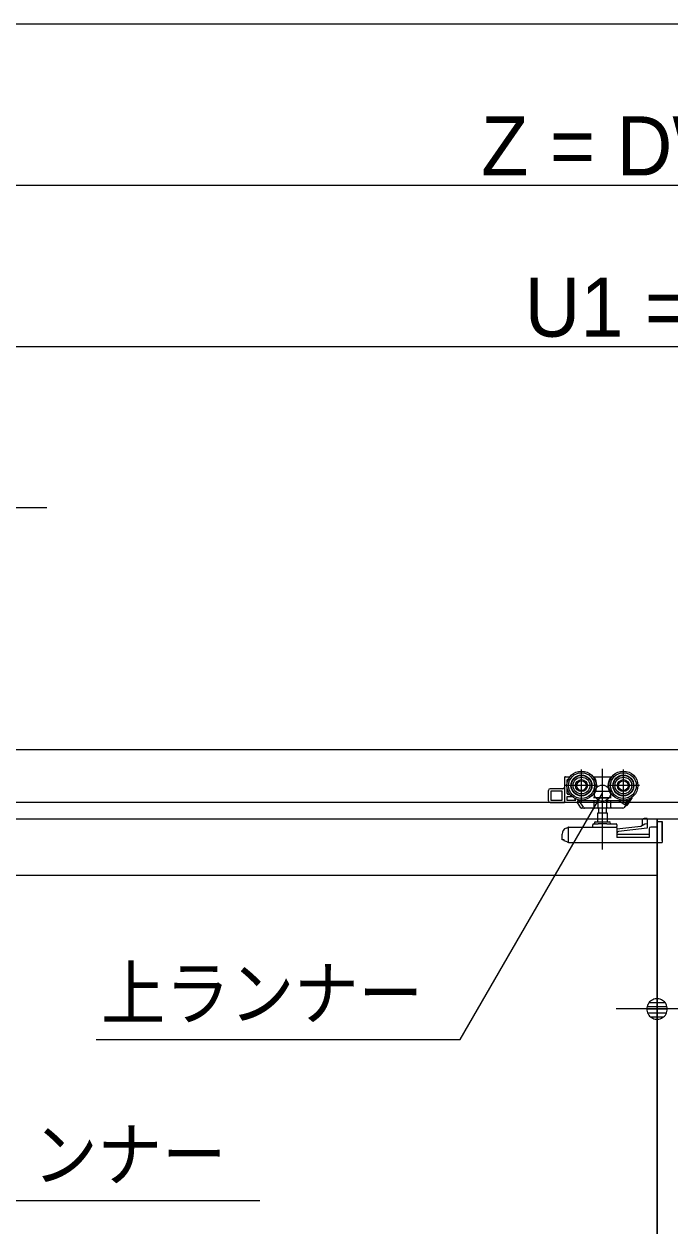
# Model space of a CAD drawing. Units: millimetres, scale not verified. Extents: x -6062 to 6062, y -3045 to 3045.
# Drawn here: x -2512 to -2112, y 54 to 800 of the extents above; entities that cross this region are included whole.
import ezdxf
from ezdxf.enums import TextEntityAlignment as Align

# ---------------------------------------------------------------- set-up
doc = ezdxf.new("R2010")
doc.units = ezdxf.units.MM
doc.header["$LTSCALE"] = 20
for name, color, linetype, lineweight in [('0-0_2寸法-1', 7, 'Continuous', 9), ('0-1_0', 7, 'Continuous', 9), ('0-2_2寸法-2', 7, 'Continuous', 9), ('0-3_2寸法-3', 7, 'Continuous', 9), ('0-4_3一般', 7, 'Continuous', 9)]:
    doc.layers.add(name, color=color, linetype=linetype, lineweight=lineweight)
doc.styles.add('ＭＳ ゴシック', font='')
doc.styles.add('ＭＳ Ｐゴシック', font='')
doc.styles.get('ＭＳ ゴシック').set_extended_font_data('MS Gothic')
doc.styles.get('ＭＳ Ｐゴシック').set_extended_font_data('MS PGothic')

# ---------------------------------------------------------------- blocks, each defined once
blk = doc.blocks.new('_Dot')
at = {"layer": '0-1_0'}
for p, q in [((-10, 0), (-20, 0)), ((9.78, 2), (-9.78, 2)), ((7.99, 6), (-7.99, 6)), ((9.16, -3.98), (-9.16, -3.98)), ((6, -7.98), (-6, -7.98))]:
    blk.add_line(p, q, dxfattribs=at)
for points in [[(10, 0), (9.92, 1.25), (9.69, 2.49), (9.3, 3.68), (8.76, 4.82), (8.09, 5.88), (7.29, 6.85), (6.37, 7.71), (5.36, 8.44), (4.26, 9.05), (3.09, 9.51), (1.87, 9.82), (0.63, 9.98), (-0.63, 9.98), (-1.87, 9.82), (-3.09, 9.51), (-4.26, 9.05), (-5.36, 8.44), (-6.37, 7.71), (-7.29, 6.85), (-8.09, 5.88), (-8.76, 4.82), (-9.3, 3.68), (-9.69, 2.49), (-9.92, 1.25), (-10, 0), (0, 0)], [(-10, 0), (-9.92, -1.25), (-9.69, -2.49), (-9.3, -3.68), (-8.76, -4.82), (-8.09, -5.88), (-7.29, -6.85), (-6.37, -7.71), (-5.36, -8.44), (-4.26, -9.05), (-3.09, -9.51), (-1.87, -9.82), (-0.63, -9.98), (0.63, -9.98), (1.87, -9.82), (3.09, -9.51), (4.26, -9.05), (5.36, -8.44), (6.37, -7.71), (7.29, -6.85), (8.09, -5.88), (8.76, -4.82), (9.3, -3.68), (9.69, -2.49), (9.92, -1.25), (10, 0), (0, 0)]]:
    blk.add_lwpolyline(points, close=True, dxfattribs=at)
blk = doc.blocks.new('グループ-37')
at = {"layer": '0-4_3一般'}
blk.add_line((-79696.5, 7000), (19223.5, 7000), dxfattribs=at)
blk = doc.blocks.new('グループ-38')
at = {"layer": '0-4_3一般'}
for p, q in [((-77990, 7000), (17350, 7000)), ((-7578, 6354), (-7578, 6750)), ((-7318, 5758.4), (-7318, 6758.4)), ((-7058, 6354), (-7058, 6750)), ((-7788, 6652), (-7788, 6352)), ((-7778, 6662), (-7720.5, 6662)), ((-7756, 6578.7), (-7756, 6622)), ((-7746, 6632), (-7739.2, 6632)), ((-7435.5, 6662), (-7418, 6662)), ((-7418, 6659.3), (-7418, 6654.4)), ((-7418, 6654.4), (-7418, 6634.4)), ((-7218, 6662), (-7200.5, 6662)), ((-7218, 6654.4), (-7218, 6659.3)), ((-7218, 6634.4), (-7218, 6654.4)), ((-7988, 6362), (-7988, 6492)), ((-7808, 6512), (-7968, 6512)), ((-7821.6, 6482), (-7821.6, 6372)), ((-7380, 6552), (-7776, 6552)), ((-7756, 6452), (-7756, 6525.2)), ((-7720.5, 6442), (-7746, 6442)), ((-7427.8, 6452.4), (-7428, 6452.5)), ((-6860, 6552), (-7256, 6552)), ((-7218, 6449.5), (-7218, 6398)), ((-7208.2, 6452.4), (-7208, 6452.5)), ((17350, 6340), (-77990, 6340)), ((-7968, 6342), (-7788, 6342)), ((-7788, 6342), (-7788, 6352)), ((-7638.9, 6342), (-7788, 6342)), ((-7691.1, 6412), (-7758, 6412)), ((-7617, 6342), (-7638.9, 6342)), ((-7586.4, 6276.5), (-7628.9, 6342)), ((-7612.6, 6372), (-7615.1, 6375.8)), ((-7554.2, 6282), (-7606.1, 6362)), ((-7390, 6362), (-7600.7, 6362)), ((-7547.7, 6272), (-7542.2, 6272)), ((-7416, 6272), (-7542.2, 6272)), ((-7418, 6398), (-7428, 6398)), ((-7421.9, 6282), (-7421.9, 6362)), ((-7416.3, 6272), (-7416, 6272)), ((-7371.7, 6272), (-7416, 6272)), ((-7374.3, 6371.5), (-7374.2, 6372)), ((-7374.2, 6372), (-7374.2, 6282)), ((-7371.9, 6272.1), (-7371.7, 6272)), ((-7264.3, 6272), (-7371.7, 6272)), ((-7367.5, 6272), (-7367.5, 6210)), ((-7268.5, 6210), (-7268.5, 6272)), ((-7264.1, 6272.1), (-7264.3, 6272)), ((-7220, 6272), (-7264.3, 6272)), ((-7261.8, 6282), (-7261.8, 6372)), ((-7246.5, 6362), (-7246, 6362)), ((-6999.6, 6362), (-7246, 6362)), ((-7063.4, 6272), (-7220, 6272)), ((-7219.7, 6272), (-7220, 6272)), ((-7208, 6398), (-7218, 6398)), ((-7214.1, 6282), (-7214.1, 6362)), ((-7039.2, 6310.9), (-7117.8, 6362)), ((-7028.3, 6309.4), (-7046.7, 6281.1)), ((-7039.2, 6310.9), (-7006, 6362)), ((-7038.8, 6311.1), (-7039.2, 6310.9)), ((-6991.2, 6366.5), (-7028.3, 6309.4)), ((-7027, 6311.4), (-7014.4, 6303.3)), ((-6964.5, 6380.1), (-7014.4, 6303.3)), ((-6974.2, 6392.7), (-6991.2, 6366.5)), ((-6949, 6403.9), (-6964.5, 6380.1)), ((-6949, 6403.9), (-6952.5, 6406.1)), ((-30320, 6140), (-6320, 6140)), ((-7255, 6210), (-7381, 6210)), ((-7381, 6210), (-7381, 6100)), ((-7255, 6100), (-7255, 6210)), ((-6814.6, 6138.6), (-6814.3, 6139.2)), ((-6802.4, 6144.7), (-6802, 6144.7)), ((-6762.4, 6144.7), (-6802, 6144.7)), ((-6762, 6144.4), (-6762, 6144.4)), ((-6640, 6140), (-6640, -39740)), ((-7766.1, 6025.4), (-7757.4, 6028.7)), ((-7747.5, 6032.4), (-7757.4, 6028.7)), ((-7747.5, 6032.4), (-7739.7, 6035.3)), ((-7738, 6026.3), (-7738, 6026)), ((-7738, 5846), (-7738, 6026)), ((-7736.2, 6036), (-7148, 6036)), ((-7438, 6046), (-7438, 6066)), ((-7428, 6076), (-7371.3, 6076)), ((-7406, 6100), (-7230, 6100)), ((-7264.7, 6076), (-7371.3, 6076)), ((-7264.7, 6076), (-7148, 6076)), ((-7138, 6066), (-7138, 6046)), ((-7138, 6026), (-7138, 6046)), ((-7138, 6026), (-7138, 5908)), ((-6822, 6060.2), (-6822, 6112)), ((-6738, 6016), (-6738, 5908)), ((-6638, 6036), (-6718, 6036)), ((-6638, 6106), (-6638, 6036)), ((-6576, 5880), (-6576, 6094)), ((-7792.6, 5866.5), (-7792.6, 5880)), ((-7757.4, 5853.3), (-7792.6, 5866.5)), ((-7757.4, 5853.3), (-7738, 5846)), ((-7738, 5846), (-6578, 5846)), ((-6738, 5946), (-7138, 5946)), ((-6738, 5908), (-7138, 5908)), ((-30000, 5440), (-6640, 5440))]:
    blk.add_line(p, q, dxfattribs=at)
for points in [[(-7418, 6659.3), (-7418, 6662), (-7218, 6662), (-7218, 6659.3)], [(-7418, 6449.5), (-7418.3, 6449.6), (-7418.5, 6449.7), (-7418.8, 6449.7), (-7419, 6449.8), (-7419.3, 6449.9), (-7419.5, 6449.9), (-7419.8, 6450), (-7420, 6450.1), (-7420.3, 6450.2), (-7420.5, 6450.2), (-7420.8, 6450.3), (-7421, 6450.4), (-7421.3, 6450.5), (-7421.5, 6450.5), (-7421.8, 6450.6), (-7422, 6450.7), (-7422.3, 6450.8), (-7422.5, 6450.8), (-7422.8, 6450.9), (-7423, 6451), (-7423.3, 6451.1), (-7423.5, 6451.1), (-7423.8, 6451.2), (-7424, 6451.3), (-7424.3, 6451.4), (-7424.5, 6451.4), (-7424.8, 6451.5), (-7425, 6451.6), (-7425.3, 6451.7), (-7425.5, 6451.7), (-7425.8, 6451.8), (-7426, 6451.9), (-7426.3, 6452), (-7426.5, 6452), (-7426.8, 6452.1), (-7427, 6452.2), (-7427.3, 6452.3), (-7427.5, 6452.3), (-7427.8, 6452.4)], [(-7218, 6398), (-7418, 6398), (-7418, 6449.5)], [(-7218, 6449.5), (-7217.7, 6449.6), (-7217.5, 6449.7), (-7217.2, 6449.7), (-7217, 6449.8), (-7216.7, 6449.9), (-7216.5, 6449.9), (-7216.2, 6450), (-7216, 6450.1), (-7215.7, 6450.2), (-7215.5, 6450.2), (-7215.2, 6450.3), (-7215, 6450.4), (-7214.7, 6450.5), (-7214.5, 6450.5), (-7214.2, 6450.6), (-7214, 6450.7), (-7213.7, 6450.8), (-7213.5, 6450.8), (-7213.2, 6450.9), (-7213, 6451), (-7212.7, 6451.1), (-7212.5, 6451.1), (-7212.2, 6451.2), (-7212, 6451.3), (-7211.7, 6451.4), (-7211.5, 6451.4), (-7211.2, 6451.5), (-7211, 6451.6), (-7210.7, 6451.7), (-7210.5, 6451.7), (-7210.2, 6451.8), (-7210, 6451.9), (-7209.7, 6452), (-7209.5, 6452), (-7209.2, 6452.1), (-7209, 6452.2), (-7208.7, 6452.3), (-7208.5, 6452.3), (-7208.2, 6452.4)], [(-7758, 6412), (-7758, 6372), (-7648.4, 6372), (-7661.8, 6392.7)], [(-7612.6, 6372), (-7606.1, 6362), (-7628.9, 6362), (-7628.9, 6352)], [(-7554.2, 6282), (-7547.7, 6272), (-7578, 6272)], [(-7421.9, 6282), (-7421.9, 6281.7), (-7421.9, 6281.3), (-7421.8, 6281), (-7421.8, 6280.7), (-7421.7, 6280.4), (-7421.7, 6280.1), (-7421.6, 6279.8), (-7421.6, 6279.4), (-7421.5, 6279.1), (-7421.4, 6278.8), (-7421.4, 6278.5), (-7421.3, 6278.2), (-7421.2, 6277.9), (-7421.1, 6277.6), (-7421, 6277.3), (-7420.9, 6276.9), (-7420.8, 6276.6), (-7420.7, 6276.3), (-7420.6, 6276), (-7420.4, 6275.7), (-7420.3, 6275.4), (-7420.2, 6275.1), (-7420, 6274.8), (-7419.8, 6274.6), (-7419.7, 6274.3), (-7419.5, 6274.1), (-7419.3, 6273.8), (-7419.1, 6273.6), (-7418.9, 6273.4), (-7418.7, 6273.2), (-7418.5, 6273), (-7418.2, 6272.9), (-7418, 6272.7), (-7417.7, 6272.6), (-7417.5, 6272.4), (-7417.2, 6272.3), (-7416.9, 6272.2), (-7416.6, 6272.1), (-7416.3, 6272)], [(-7390, 6362), (-7389.5, 6362), (-7389, 6362), (-7388.5, 6362.1), (-7388, 6362.1), (-7387.5, 6362.2), (-7387, 6362.3), (-7386.4, 6362.4), (-7385.9, 6362.5), (-7385.4, 6362.6), (-7384.9, 6362.7), (-7384.4, 6362.8), (-7383.9, 6363), (-7383.4, 6363.1), (-7382.9, 6363.3), (-7382.4, 6363.5), (-7381.9, 6363.7), (-7381.3, 6363.9), (-7380.8, 6364.1), (-7380.3, 6364.3), (-7379.8, 6364.5), (-7379.3, 6364.8), (-7378.8, 6365), (-7378.4, 6365.3), (-7377.9, 6365.6), (-7377.5, 6365.9), (-7377.1, 6366.2), (-7376.8, 6366.5), (-7376.4, 6366.9), (-7376.1, 6367.2), (-7375.8, 6367.6), (-7375.6, 6368), (-7375.3, 6368.4), (-7375.1, 6368.8), (-7374.9, 6369.2), (-7374.8, 6369.6), (-7374.6, 6370.1), (-7374.5, 6370.5), (-7374.4, 6371), (-7374.3, 6371.5)], [(-7374.2, 6282), (-7374.2, 6281.7), (-7374.2, 6281.4), (-7374.2, 6281.2), (-7374.2, 6280.9), (-7374.2, 6280.6), (-7374.2, 6280.3), (-7374.2, 6280.1), (-7374.2, 6279.8), (-7374.2, 6279.5), (-7374.2, 6279.2), (-7374.2, 6278.9), (-7374.2, 6278.7), (-7374.2, 6278.4), (-7374.2, 6278.1), (-7374.1, 6277.8), (-7374.1, 6277.5), (-7374.1, 6277.2), (-7374.1, 6276.9), (-7374.1, 6276.7), (-7374.1, 6276.4), (-7374.1, 6276.1), (-7374.1, 6275.8), (-7374, 6275.5), (-7374, 6275.3), (-7373.9, 6275), (-7373.9, 6274.7), (-7373.8, 6274.5), (-7373.7, 6274.3), (-7373.6, 6274), (-7373.5, 6273.8), (-7373.3, 6273.6), (-7373.2, 6273.4), (-7373, 6273.2), (-7372.9, 6273), (-7372.7, 6272.8), (-7372.5, 6272.6), (-7372.3, 6272.4), (-7372.1, 6272.3), (-7371.9, 6272.1)], [(-7261.8, 6282), (-7261.8, 6281.7), (-7261.8, 6281.4), (-7261.8, 6281.2), (-7261.8, 6280.9), (-7261.8, 6280.6), (-7261.8, 6280.3), (-7261.8, 6280.1), (-7261.8, 6279.8), (-7261.8, 6279.5), (-7261.8, 6279.2), (-7261.8, 6278.9), (-7261.8, 6278.7), (-7261.8, 6278.4), (-7261.8, 6278.1), (-7261.9, 6277.8), (-7261.9, 6277.5), (-7261.9, 6277.2), (-7261.9, 6276.9), (-7261.9, 6276.7), (-7261.9, 6276.4), (-7261.9, 6276.1), (-7261.9, 6275.8), (-7262, 6275.5), (-7262, 6275.3), (-7262.1, 6275), (-7262.1, 6274.7), (-7262.2, 6274.5), (-7262.3, 6274.3), (-7262.4, 6274), (-7262.5, 6273.8), (-7262.7, 6273.6), (-7262.8, 6273.4), (-7263, 6273.2), (-7263.1, 6273), (-7263.3, 6272.8), (-7263.5, 6272.6), (-7263.7, 6272.4), (-7263.9, 6272.3), (-7264.1, 6272.1)], [(-7261.8, 6372), (-7261.7, 6371.5), (-7261.6, 6371), (-7261.5, 6370.5), (-7261.4, 6370.1), (-7261.2, 6369.6), (-7261.1, 6369.2), (-7260.9, 6368.8), (-7260.7, 6368.4), (-7260.4, 6368), (-7260.2, 6367.6), (-7259.9, 6367.2), (-7259.6, 6366.9), (-7259.2, 6366.5), (-7258.9, 6366.2), (-7258.5, 6365.9), (-7258.1, 6365.6), (-7257.6, 6365.3), (-7257.2, 6365), (-7256.7, 6364.8), (-7256.2, 6364.5), (-7255.7, 6364.3), (-7255.2, 6364.1), (-7254.7, 6363.9), (-7254.1, 6363.7), (-7253.6, 6363.5), (-7253.1, 6363.3), (-7252.6, 6363.1), (-7252.1, 6363), (-7251.6, 6362.8), (-7251.1, 6362.7), (-7250.6, 6362.6), (-7250.1, 6362.5), (-7249.6, 6362.4), (-7249, 6362.3), (-7248.5, 6362.2), (-7248, 6362.1), (-7247.5, 6362.1), (-7247, 6362), (-7246.5, 6362)], [(-7214.1, 6282), (-7214.1, 6281.7), (-7214.1, 6281.3), (-7214.2, 6281), (-7214.2, 6280.7), (-7214.3, 6280.4), (-7214.3, 6280.1), (-7214.4, 6279.8), (-7214.4, 6279.4), (-7214.5, 6279.1), (-7214.6, 6278.8), (-7214.6, 6278.5), (-7214.7, 6278.2), (-7214.8, 6277.9), (-7214.9, 6277.6), (-7215, 6277.3), (-7215.1, 6276.9), (-7215.2, 6276.6), (-7215.3, 6276.3), (-7215.4, 6276), (-7215.6, 6275.7), (-7215.7, 6275.4), (-7215.8, 6275.1), (-7216, 6274.8), (-7216.2, 6274.6), (-7216.3, 6274.3), (-7216.5, 6274.1), (-7216.7, 6273.8), (-7216.9, 6273.6), (-7217.1, 6273.4), (-7217.3, 6273.2), (-7217.5, 6273), (-7217.8, 6272.9), (-7218, 6272.7), (-7218.3, 6272.6), (-7218.5, 6272.4), (-7218.8, 6272.3), (-7219.1, 6272.2), (-7219.4, 6272.1), (-7219.7, 6272)], [(-7028.3, 6309.4), (-7028.1, 6309.7), (-7028, 6310), (-7027.9, 6310.2), (-7027.8, 6310.5), (-7027.8, 6310.7), (-7027.8, 6311), (-7027.8, 6311.2), (-7027.8, 6311.4), (-7027.9, 6311.5), (-7028, 6311.7), (-7028.2, 6311.8), (-7028.4, 6312), (-7028.6, 6312.1), (-7028.9, 6312.2), (-7029.2, 6312.2), (-7029.5, 6312.3), (-7029.8, 6312.3), (-7030.2, 6312.4), (-7030.6, 6312.4), (-7031.1, 6312.4), (-7031.5, 6312.3), (-7032, 6312.3), (-7032.5, 6312.3), (-7032.9, 6312.2), (-7033.3, 6312.2), (-7033.8, 6312.1), (-7034.2, 6312.1), (-7034.6, 6312), (-7035, 6312), (-7035.4, 6311.9), (-7035.8, 6311.8), (-7036.2, 6311.8), (-7036.6, 6311.7), (-7037, 6311.6), (-7037.4, 6311.5), (-7037.8, 6311.4), (-7038.1, 6311.3), (-7038.5, 6311.2), (-7038.8, 6311.1)], [(-6821.9, 6112.1), (-6821.9, 6112.8), (-6821.8, 6113.5), (-6821.8, 6114.2), (-6821.8, 6114.9), (-6821.7, 6115.6), (-6821.7, 6116.3), (-6821.6, 6117), (-6821.6, 6117.8), (-6821.5, 6118.5), (-6821.4, 6119.2), (-6821.3, 6119.9), (-6821.2, 6120.6), (-6821, 6121.3), (-6820.9, 6122), (-6820.7, 6122.7), (-6820.6, 6123.4), (-6820.4, 6124), (-6820.2, 6124.7), (-6820.1, 6125.4), (-6819.9, 6126.1), (-6819.7, 6126.8), (-6819.4, 6127.5), (-6819.2, 6128.2), (-6819, 6128.9), (-6818.7, 6129.5), (-6818.5, 6130.2), (-6818.3, 6130.9), (-6818, 6131.5), (-6817.7, 6132.2), (-6817.4, 6132.8), (-6817.2, 6133.5), (-6816.9, 6134.1), (-6816.6, 6134.8), (-6816.3, 6135.4), (-6815.9, 6136.1), (-6815.6, 6136.7), (-6815.3, 6137.3), (-6815, 6138), (-6814.6, 6138.6)], [(-6814.2, 6139.2), (-6814.1, 6139.5), (-6813.9, 6139.8), (-6813.7, 6140.1), (-6813.5, 6140.4), (-6813.3, 6140.6), (-6813.1, 6140.9), (-6812.9, 6141.1), (-6812.7, 6141.4), (-6812.4, 6141.6), (-6812.2, 6141.8), (-6811.9, 6142), (-6811.7, 6142.2), (-6811.4, 6142.4), (-6811.1, 6142.6), (-6810.8, 6142.8), (-6810.5, 6142.9), (-6810.1, 6143.1), (-6809.8, 6143.2), (-6809.5, 6143.3), (-6809.1, 6143.4), (-6808.7, 6143.5), (-6808.4, 6143.6), (-6808, 6143.7), (-6807.7, 6143.8), (-6807.3, 6143.9), (-6807, 6144), (-6806.6, 6144.1), (-6806.2, 6144.2), (-6805.9, 6144.2), (-6805.5, 6144.3), (-6805.2, 6144.3), (-6804.8, 6144.4), (-6804.5, 6144.5), (-6804.1, 6144.5), (-6803.8, 6144.5), (-6803.4, 6144.6), (-6803.1, 6144.6), (-6802.7, 6144.6), (-6802.4, 6144.7)], [(-6762.4, 6144.7), (-6762.3, 6144.7), (-6762.3, 6144.7), (-6762.3, 6144.7), (-6762.3, 6144.7), (-6762.3, 6144.7), (-6762.3, 6144.7), (-6762.3, 6144.7), (-6762.3, 6144.7), (-6762.2, 6144.7), (-6762.2, 6144.7), (-6762.2, 6144.7), (-6762.2, 6144.6), (-6762.2, 6144.6), (-6762.2, 6144.6), (-6762.2, 6144.6), (-6762.2, 6144.6), (-6762.2, 6144.6), (-6762.1, 6144.6), (-6762.1, 6144.6), (-6762.1, 6144.6), (-6762.1, 6144.6), (-6762.1, 6144.6), (-6762.1, 6144.6), (-6762.1, 6144.6), (-6762.1, 6144.6), (-6762.1, 6144.5), (-6762.1, 6144.5), (-6762.1, 6144.5), (-6762, 6144.5), (-6762, 6144.5), (-6762, 6144.5), (-6762, 6144.5), (-6762, 6144.5), (-6762, 6144.5), (-6762, 6144.4), (-6762, 6144.4), (-6762, 6144.4), (-6762, 6144.4), (-6762, 6144.4)], [(-6762, 6144.4), (-6762, 6142.8), (-6762, 6136), (-6762, 6082.3)], [(-6640, -39740), (-6640, 6140), (17360, 6140)], [(-7747.5, 6032.4), (-7747.2, 6032.3), (-7746.9, 6032.2), (-7746.6, 6032.1), (-7746.3, 6032), (-7746, 6032), (-7745.7, 6031.8), (-7745.4, 6031.7), (-7745.1, 6031.6), (-7744.8, 6031.5), (-7744.5, 6031.4), (-7744.2, 6031.3), (-7743.9, 6031.2), (-7743.6, 6031.1), (-7743.3, 6031), (-7743, 6030.9), (-7742.7, 6030.7), (-7742.4, 6030.6), (-7742.1, 6030.5), (-7741.8, 6030.4), (-7741.5, 6030.2), (-7741.2, 6030.1), (-7740.9, 6030), (-7740.6, 6029.8), (-7740.4, 6029.7), (-7740.1, 6029.5), (-7739.9, 6029.3), (-7739.6, 6029.2), (-7739.4, 6029), (-7739.2, 6028.8), (-7739.1, 6028.5), (-7738.9, 6028.3), (-7738.7, 6028.1), (-7738.6, 6027.9), (-7738.5, 6027.6), (-7738.4, 6027.4), (-7738.3, 6027.1), (-7738.2, 6026.8), (-7738.1, 6026.6), (-7738, 6026.3)], [(-7138, 6016), (-6842, 6047.6), (-6792, 6079.1)], [(-6792, 6079.1), (-6762, 6082.3), (-6762, 6022), (-7120.1, 5983.7)], [(-6638, 6106), (-6578, 6106), (-6578, 5846)], [(-6578, 6104), (-6576, 6104), (-6576, 6094)], [(-7792.6, 5880), (-7818, 5880), (-7818, 5950.5)], [(-6578, 5868.8), (-6576.6, 5873.7), (-6576, 5880)]]:
    blk.add_lwpolyline(points, dxfattribs=at)
blk.add_lwpolyline([(-7958, 6372), (-7818, 6372), (-7818, 6482), (-7958, 6482)], close=True, dxfattribs=at)
for centre, radius in [((-7578, 6552), 180), ((-7578, 6552), 160), ((-7058, 6552), 180), ((-7058, 6552), 160), ((-7578, 6552), 130), ((-7578, 6552), 126), ((-7578, 6552), 104), ((-7578, 6552), 74), ((-7578, 6552), 60), ((-7058, 6552), 130), ((-7058, 6552), 126), ((-7058, 6552), 104), ((-7058, 6552), 74), ((-7058, 6552), 60)]:
    blk.add_circle(centre, radius, dxfattribs=at)
for centre, radius, start, end in [((-7778, 6652), 10, 90, 180), ((-7746, 6622), 10, 90, 180), ((-7578, 6552), 190, 327.3631, 32.6369), ((-7058, 6552), 190, 147.3631, 212.6369), ((-7968, 6492), 20, 90, 180), ((-7808, 6532), 20, 270, 0), ((-7736, 6462), 20, 180, 270), ((-7746, 6452), 10, 180, 270), ((-7968, 6362), 20, 180, 270), ((-7638.9, 6352), 10, 270, 0), ((-7600.7, 6372), 10, 213, 270), ((-7578, 6282), 10, 213, 270), ((-7542.2, 6282), 10, 213, 270), ((-7063.4, 6292), 20, 270, 327), ((-6999.6, 6372), 10, 270, 327), ((-7738, 5950.5), 80, 110.55605, 180), ((-7736.2, 6026), 10, 90, 110.55605), ((-7448, 6046), 10, 270, 0), ((-7428, 6066), 10, 90, 180), ((-7406, 6088), 12, 90, 180), ((-7406, 6088), 12, 180, 270), ((-7230, 6088), 12, 0, 90), ((-7230, 6088), 12, 270, 0), ((-7148, 6066), 10, 0, 90), ((-7148, 6026), 10, 0, 90), ((-7118, 5963.8), 20, 96.10164, 180), ((-6718, 6016), 20, 90, 180)]:
    blk.add_arc(centre, radius, start, end, dxfattribs=at)
blk = doc.blocks.new('グループ-39')
at = {"layer": '0-4_3一般'}
for name in ['グループ-37', 'グループ-38']:
    blk.add_blockref(name, (0, 0), dxfattribs=at)

msp = doc.modelspace()

# ---------------------------------------------------------------- linework, layer by layer
at = {"layer": '0-0_2寸法-1'}
for p, q in [((-925.21, 800), (-5681.79, 800)), ((-3226.79, 700), (-932.21, 700)), ((-3125.79, 600), (-932.21, 600))]:
    msp.add_line(p, q, dxfattribs=at)
at = {"layer": '0-2_2寸法-2'}
for p, q in [((-2119.5, 209), (-2119.3, 209)), ((-2132.21, 189), (-2144.92, 189)), ((-2103.5, 189), (-2119.5, 189))]:
    msp.add_line(p, q, dxfattribs=at)
at = {"layer": '0-3_2寸法-3'}
for p, q in [((-2148.51, 323.83), (-2158.29, 323.83)), ((-2153.23, 327.83), (-2153.57, 327.83)), ((-2153.23, 327.83), (-2153.57, 327.83)), ((-2149.4, 319.83), (-2157.4, 319.83))]:
    msp.add_line(p, q, dxfattribs=at)
for points in [[(-3249.5, 341.8), (-3114.9, 500), (-2498.12, 500)], [(-2365.94, 70), (-2964.78, 70), (-3111.02, 323.3)], [(-2467.56, 170), (-2241.64, 170), (-2153.4, 322.84)]]:
    msp.add_lwpolyline(points, dxfattribs=at)
msp.add_circle((-2153.4, 322.84), 5.01, dxfattribs=at)
msp.add_circle((-2153.4, 322.84), 5.01, dxfattribs=at)

# ---------------------------------------------------------------- block references
at = {"layer": '0-2_2寸法-2', "xscale": 0.6356201, "yscale": 0.6356201}
msp.add_blockref('_Dot', (-2119.5, 189), dxfattribs=at)
at = {"layer": '0-4_3一般', "xscale": 0.05, "yscale": 0.05}
msp.add_blockref('グループ-39', (-1787.5, 0), dxfattribs=at)

# ---------------------------------------------------------------- texts
at = {"layer": '0-0_2寸法-1', "style": 'ＭＳ Ｐゴシック'}
for s, p in [('Z = DW×2-80', (-2228.69, 695.04)), ('U1 = DW×2-181', (-2201.7, 595.04))]:
    msp.add_text(s, height=36.69, dxfattribs=at).set_placement(p, align=Align.BOTTOM_LEFT)
at = {"layer": '0-3_2寸法-3', "style": 'ＭＳ ゴシック', "width": 0.9}
for s, p in [('上ランナー', (-2464.52, 172.77)), ('ンナー', (-2506.57, 72.77))]:
    msp.add_text(s, height=32.55, dxfattribs=at).set_placement(p, align=Align.BOTTOM_LEFT)

doc.saveas('drawing.dxf')
